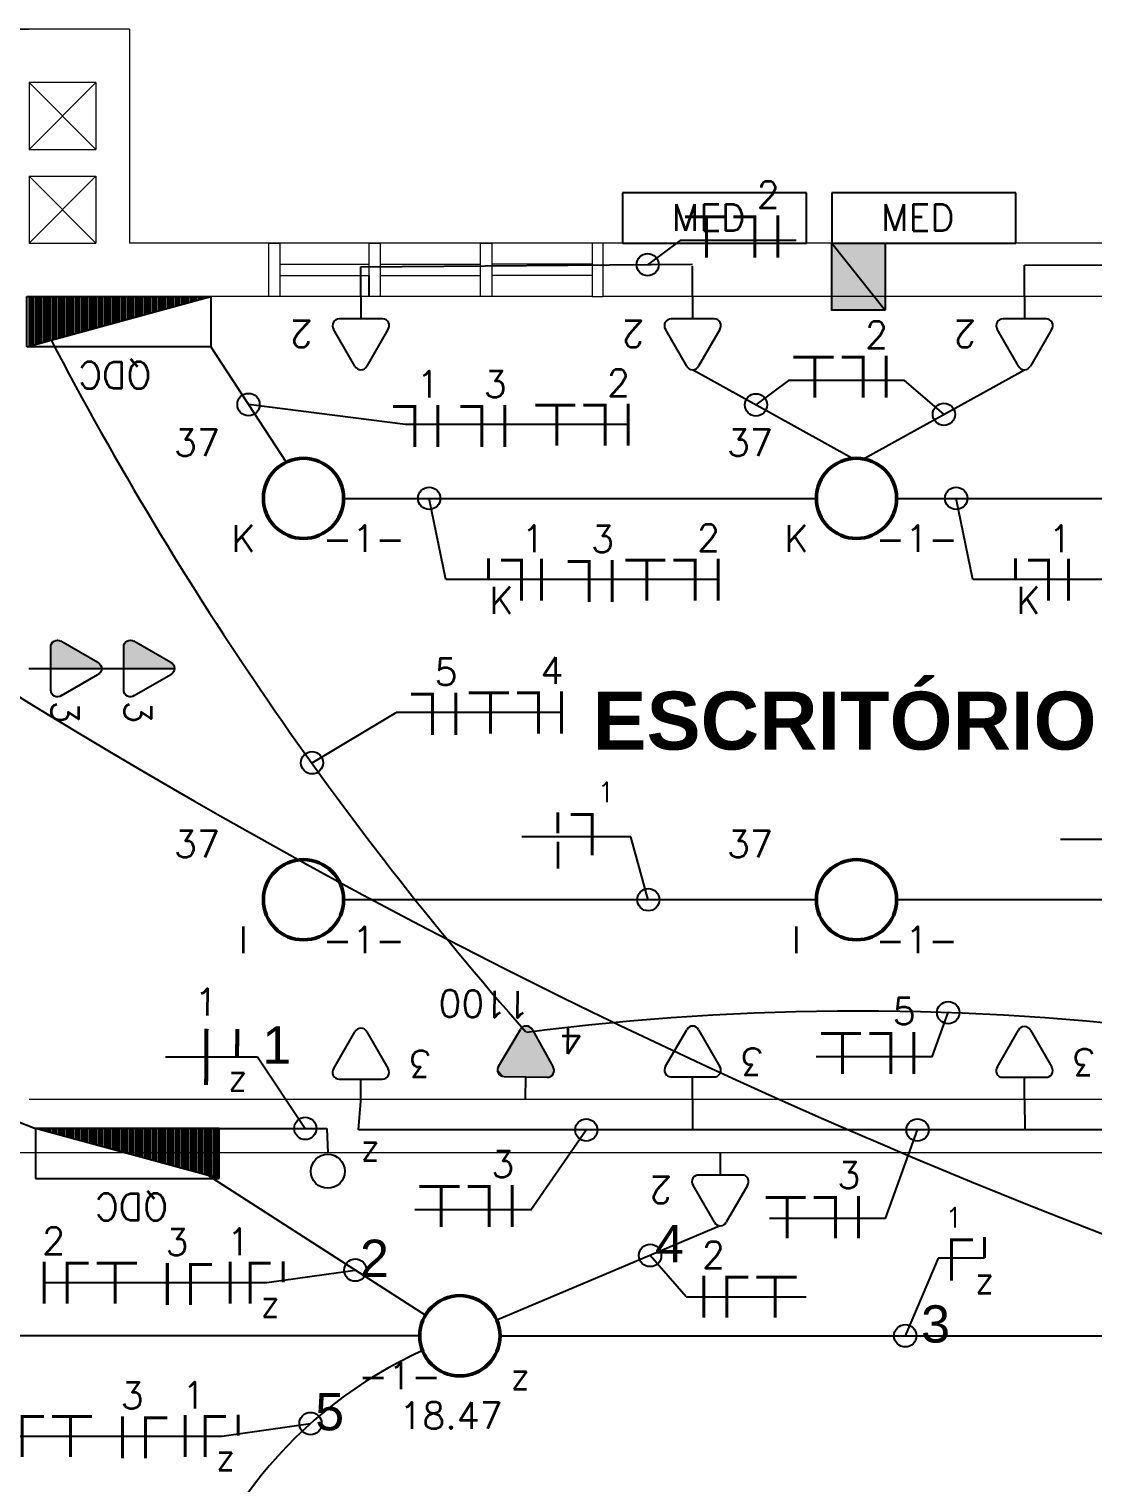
# Model space of a CAD drawing. Header units: millimetres. Extents: x 4360 to 8806, y 1896 to 3880.
# Drawn here: x 4420.06 to 4424.83, y 1944.07 to 1950.59 of the extents above; entities that cross this region are included whole.
import ezdxf
from ezdxf.enums import TextEntityAlignment as Align

# ---------------------------------------------------------------- set-up
doc = ezdxf.new("R2010")
doc.units = ezdxf.units.MM
doc.linetypes.add('Contínuo', pattern=[0])
for name, color, linetype, lineweight in [('C-Paredes-Acessorios', 20, 'Continuous', 5), ('C-Texto', 4, 'Continuous', 9), ('ILUMINAÇÃO', 1, 'Contínuo', 50), ('Quadros', 1, 'Continuous', 25), ('TOMADAS', 1, 'Continuous', 25)]:
    doc.layers.add(name, color=color, linetype=linetype, lineweight=lineweight)
doc.layers.add('C-Pilares', color=7, linetype='Continuous', plot=False)
for name, color, linetype in [('CIRCUITOS', 255, 'Continuous'), ('Eletrodutos', 4, 'Continuous'), ('INTERRUPTORES', 1, 'Continuous')]:
    doc.layers.add(name, color=color, linetype=linetype)
doc.styles.add('BOLD', font='arialbd.ttf')
doc.styles.add('RomanS', font='romans.shx')
doc.styles.get("Standard").update_dxf_attribs({"font": 'arial.ttf'})

# ---------------------------------------------------------------- blocks, each defined once
blk = doc.blocks.new('A$C2A3D30EB')
at = {"layer": 'C-Pilares'}
for color, points in [(6, [(0, 0), (24, 30), (0, 30)]), (6, [(24, 30), (0, 30), (0, 0)]), (135, [(24, 30), (0, 0), (24, 0)])]:
    blk.add_hatch(color=color, dxfattribs=at).paths.add_polyline_path(points)
blk.add_line((24, 30), (0, 0), dxfattribs=at)
at = {"layer": 'C-Pilares', "color": 7}
blk.add_lwpolyline([(0, 0), (24, 0), (24, 30), (0, 30)], close=True, dxfattribs=at)
blk = doc.blocks.new('A$C4C292237')
at = {"linetype": 'Continuous'}
for p, q in [((1.1, 0.5727), (0, 0.5727)), ((0, 0.5727), (0, 0.2727)), ((1.1, 0.2727), (1.1, 0.5727)), ((0, 0.2727), (1.1, 0.2727))]:
    blk.add_line(p, q, dxfattribs=at)
at = {"linetype": 'Continuous', "style": 'RomanS'}
blk.add_text('MED', height=0.16, dxfattribs=at).set_placement((0.294, 0.3454))
at = {"linetype": 'Continuous', "style": 'RomanS', "flags": 8}
blk.add_attdef('002', text='', height=0.16, dxfattribs=at).set_placement((0.5252, 0.7424), align=Align.MIDDLE_CENTER)
blk.add_attdef('020', text='', height=0.16, dxfattribs=at).set_placement((0.5393, 0.08), align=Align.MIDDLE_RIGHT)
blk = doc.blocks.new('*X51')
at = {"color": 0, "linetype": 'Continuous'}
for p, q in [((0.125, 0), (0.125, 2.966)), ((0.25, 0), (0.25, 2.932)), ((0.375, 0), (0.375, 2.898)), ((0.5, 0), (0.5, 2.864)), ((0.625, 0), (0.625, 2.83)), ((0.75, 0), (0.75, 2.795)), ((0.875, 0), (0.875, 2.761)), ((1, 0), (1, 2.727)), ((1.125, 0), (1.125, 2.693)), ((1.25, 0), (1.25, 2.659)), ((1.375, 0), (1.375, 2.625)), ((1.5, 0), (1.5, 2.591)), ((1.625, 0), (1.625, 2.557)), ((1.75, 0), (1.75, 2.523)), ((1.875, 0), (1.875, 2.489)), ((2, 0), (2, 2.455)), ((2.125, 0), (2.125, 2.42)), ((2.25, 0), (2.25, 2.386)), ((2.375, 0), (2.375, 2.352)), ((2.5, 0), (2.5, 2.318)), ((2.625, 0), (2.625, 2.284)), ((2.75, 0), (2.75, 2.25)), ((2.875, 0), (2.875, 2.216)), ((3, 0), (3, 2.182)), ((3.125, 0), (3.125, 2.148)), ((3.25, 0), (3.25, 2.114)), ((3.375, 0), (3.375, 2.08)), ((3.5, 0), (3.5, 2.045)), ((3.625, 0), (3.625, 2.011)), ((3.75, 0), (3.75, 1.977)), ((3.875, 0), (3.875, 1.943)), ((4, 0), (4, 1.909)), ((4.125, 0), (4.125, 1.875)), ((4.25, 0), (4.25, 1.841)), ((4.375, 0), (4.375, 1.807)), ((4.5, 0), (4.5, 1.773)), ((4.625, 0), (4.625, 1.739)), ((4.75, 0), (4.75, 1.705)), ((4.875, 0), (4.875, 1.67)), ((5, 0), (5, 1.636)), ((5.125, 0), (5.125, 1.602)), ((5.25, 0), (5.25, 1.568)), ((5.375, 0), (5.375, 1.534)), ((5.5, 0), (5.5, 1.5)), ((5.625, 0), (5.625, 1.466)), ((5.75, 0), (5.75, 1.432)), ((5.875, 0), (5.875, 1.398)), ((6, 0), (6, 1.364)), ((6.125, 0), (6.125, 1.33)), ((6.25, 0), (6.25, 1.295)), ((6.375, 0), (6.375, 1.261)), ((6.5, 0), (6.5, 1.227)), ((6.625, 0), (6.625, 1.193)), ((6.75, 0), (6.75, 1.159)), ((6.875, 0), (6.875, 1.125)), ((7, 0), (7, 1.091)), ((7.125, 0), (7.125, 1.057)), ((7.25, 0), (7.25, 1.023)), ((7.375, 0), (7.375, 0.989)), ((7.5, 0), (7.5, 0.955)), ((7.625, 0), (7.625, 0.92)), ((7.75, 0), (7.75, 0.886)), ((7.875, 0), (7.875, 0.852)), ((8, 0), (8, 0.818)), ((8.125, 0), (8.125, 0.784)), ((8.25, 0), (8.25, 0.75)), ((8.375, 0), (8.375, 0.716)), ((8.5, 0), (8.5, 0.682)), ((8.625, 0), (8.625, 0.648)), ((8.75, 0), (8.75, 0.614)), ((8.875, 0), (8.875, 0.58)), ((9, 0), (9, 0.545)), ((9.125, 0), (9.125, 0.511)), ((9.25, 0), (9.25, 0.477)), ((9.375, 0), (9.375, 0.443)), ((9.5, 0), (9.5, 0.409)), ((9.625, 0), (9.625, 0.375)), ((9.75, 0), (9.75, 0.341)), ((9.875, 0), (9.875, 0.307)), ((10, 0), (10, 0.273)), ((10.125, 0), (10.125, 0.239)), ((10.25, 0), (10.25, 0.205)), ((10.375, 0), (10.375, 0.17)), ((10.5, 0), (10.5, 0.136)), ((10.625, 0), (10.625, 0.102)), ((10.75, 0), (10.75, 0.068)), ((10.875, 0), (10.875, 0.034))]:
    blk.add_line(p, q, dxfattribs=at)
blk = doc.blocks.new('Qdc01')
at = {"linetype": 'Continuous'}
for p, q in [((5.474, 1.527), (-5.526, 1.527)), ((-5.526, 1.527), (-5.526, -1.473)), ((-5.526, 1.527), (5.474, -1.473)), ((5.474, -1.473), (5.474, 1.527)), ((-5.526, -1.473), (5.474, -1.473))]:
    blk.add_line(p, q, dxfattribs=at)
blk.add_blockref('*X51', (-5.526, -1.473), dxfattribs=at)
at = {"linetype": 'Continuous', "style": 'RomanS', "flags": 8}
blk.add_attdef('002', text='', height=1.6, dxfattribs=at).set_placement((-0.275, 3.225), align=Align.MIDDLE_CENTER)
blk.add_attdef('020', text='', height=1.6, dxfattribs=at).set_placement((-0.027, -2.903), align=Align.MIDDLE_RIGHT)
blk = doc.blocks.new('TEBAI01')
for p, q in [((-1.617, 1.949), (-0.353, 4.139)), ((0.353, 4.139), (1.631, 1.925)), ((-1.297, 1.32), (1.28, 1.32)), ((0, 0), (0, 1.32))]:
    blk.add_line(p, q)
for centre, start, end in [((0, 3.967), 26.04787, 153.95213), ((-1.302, 1.713), 143.13324, 270.77697), ((1.3, 1.713), 267.18113, 32.56886)]:
    blk.add_arc(centre, 0.393, start, end)
at = {"style": 'RomanS', "flags": 8}
for tag, p in [('020', (-5.031, 2.198)), ('001', (3.561, 2.226))]:
    blk.add_attdef(tag, text='', height=1.6, dxfattribs=at).set_placement(p, align=Align.MIDDLE_CENTER)
blk = doc.blocks.new('TEALT03')
for p, q in [((-1.617, 1.949), (-0.353, 4.139)), ((0.353, 4.139), (1.631, 1.925)), ((-1.297, 1.32), (1.28, 1.32)), ((0, 0), (0, 1.32))]:
    blk.add_line(p, q)
for centre, start, end in [((0, 3.967), 26.04787, 153.95213), ((-1.302, 1.713), 143.13324, 270.77697), ((1.3, 1.713), 267.18113, 32.56886)]:
    blk.add_arc(centre, 0.393, start, end)
at = {"linetype": 'Continuous'}
for points in [[(-0.208, 4.3), (1.693, 1.721), (0, 4.36)], [(0, 4.36), (1.631, 1.925), (0.208, 4.3)], [(1.631, 1.925), (0, 4.36), (1.693, 1.721)], [(-1.617, 1.949), (1.487, 1.367), (-0.353, 4.139)], [(-0.353, 4.139), (1.64, 1.516), (-0.208, 4.3)], [(1.64, 1.516), (-0.353, 4.139), (1.487, 1.367)], [(1.693, 1.721), (-0.208, 4.3), (1.64, 1.516)], [(0.353, 4.139), (0.208, 4.3), (1.631, 1.925)], [(-1.694, 1.75), (1.28, 1.32), (-1.617, 1.949)], [(1.28, 1.32), (-1.694, 1.75), (-1.307, 1.32)], [(-1.655, 1.54), (-1.307, 1.32), (-1.694, 1.75)], [(1.487, 1.367), (-1.617, 1.949), (1.28, 1.32)], [(-1.307, 1.32), (-1.655, 1.54), (-1.512, 1.381)]]:
    blk.add_solid(points, dxfattribs=at)
at = {"style": 'RomanS', "flags": 8}
for tag, p in [('020', (-4.819, 2.032)), ('001', (3.506, 2.072))]:
    blk.add_attdef(tag, text='', height=1.6, dxfattribs=at).set_placement(p, align=Align.MIDDLE_CENTER)
blk = doc.blocks.new('A$C0BD3781F')
blk.add_circle((0.36, 0.36), 0.36)
at = {"style": 'RomanS', "flags": 8}
for tag, p in [('001', (0.188, 0.472)), ('009', (0.502, 0.474)), ('020', (0.356, 0.232))]:
    blk.add_attdef(tag, text='', height=0.16, dxfattribs=at).set_placement(p, align=Align.MIDDLE_CENTER)
blk = doc.blocks.new('FNT')
at = {"const_width": 0.24}
for points in [[(0.12, 1.68), (0.12, -1.68)], [(1.84, 1.56), (3.68, 1.56)], [(1.96, 1.44), (1.96, -1.68)], [(4.32, 1.56), (7.52, 1.56)], [(5.8, 1.44), (5.8, -1.68)]]:
    blk.add_lwpolyline(points, dxfattribs=at)
at = {"style": 'RomanS', "flags": 8}
blk.add_attdef('001', text='', height=1.6, dxfattribs=at).set_placement((0.89, 3.34), align=Align.MIDDLE_CENTER)
blk = doc.blocks.new('A$C27EA2FDF')
at = {"const_width": 0.009}
for points in [[(0.0398, 0.126), (0.0398, 0)], [(0.1043, 0.1215), (0.1733, 0.1215)], [(0.1088, 0.117), (0.1088, 0)]]:
    blk.add_lwpolyline(points, dxfattribs=at)
at = {"style": 'RomanS', "flags": 8}
blk.add_attdef('001', text='', height=0.06, dxfattribs=at).set_placement((0.0686, 0.1884), align=Align.MIDDLE_CENTER)
blk = doc.blocks.new('FNR')
at = {"const_width": 0.24}
for points in [[(0.12, 1.68), (0.12, -1.68)], [(1.72, 1.68), (1.72, -1.68)], [(1.76, 1.56), (3.36, 1.56)], [(4.35, 1.7), (4.35, 0.02)]]:
    blk.add_lwpolyline(points, dxfattribs=at)
at = {"style": 'RomanS', "flags": 8}
for tag, p in [('001', (0.79, 3.27)), ('009', (4.35, -1.65))]:
    blk.add_attdef(tag, text='', height=1.6, dxfattribs=at).set_placement(p, align=Align.MIDDLE_CENTER)
blk = doc.blocks.new('FRRR')
at = {"const_width": 0.24}
blk.add_lwpolyline([(1.72, 1.68), (1.72, 0)], dxfattribs=at)
at = {"style": 'RomanS', "flags": 8}
blk.add_attdef('009', text='', height=1.6, dxfattribs=at).set_placement((1.72, -1.67), align=Align.MIDDLE_CENTER)
blk = doc.blocks.new('Ir1s01')
blk.add_circle((0, 1.017), 1.017)
at = {"style": 'RomanS', "flags": 8}
blk.add_attdef('009', text='', height=1.6, dxfattribs=at).set_placement((1.811, 2.295), align=Align.MIDDLE_CENTER)
blk = doc.blocks.new('A$C3508442B')
at = {"const_width": 0.024}
for points in [[(0.2619, 0.2242), (0.5919, 0.1608)], [(0.2272, 0.0435), (0.3922, 0.0118)]]:
    blk.add_lwpolyline(points, dxfattribs=at)
at = {"style": 'RomanS', "flags": 8}
for tag, p in [('009', (0.6337, 0.3286)), ('001', (0.1047, 0.2577))]:
    blk.add_attdef(tag, text='', height=0.16, rotation=79, dxfattribs=at).set_placement(p, align=Align.MIDDLE_CENTER)
blk = doc.blocks.new('TEMED02')
for p, q in [((0, 1.32), (0, 4.36)), ((-1.617, 1.949), (-0.353, 4.139)), ((0.353, 4.139), (1.631, 1.925)), ((-1.297, 1.32), (1.28, 1.32)), ((0, 0), (0, 1.32))]:
    blk.add_line(p, q)
for centre, start, end in [((0, 3.967), 26.04787, 153.95213), ((-1.302, 1.713), 143.13324, 270.77697), ((1.3, 1.713), 267.18113, 32.56886)]:
    blk.add_arc(centre, 0.393, start, end)
at = {"linetype": 'Continuous'}
for points in [[(0, 4.36), (1.631, 1.925), (0.208, 4.3)], [(1.631, 1.925), (0, 4.36), (1.693, 1.721)], [(0, 1.32), (1.693, 1.721), (0, 4.36)], [(0.353, 4.139), (0.208, 4.3), (1.631, 1.925)], [(1.693, 1.721), (0, 1.32), (1.64, 1.516)], [(1.28, 1.32), (1.64, 1.516), (0, 1.32)], [(1.64, 1.516), (1.28, 1.32), (1.487, 1.367)]]:
    blk.add_solid(points, dxfattribs=at)
at = {"style": 'RomanS', "flags": 8}
for tag, p in [('020', (-4.961, 2.195)), ('001', (3.391, 2.166))]:
    blk.add_attdef(tag, text='', height=1.6, dxfattribs=at).set_placement(p, align=Align.MIDDLE_CENTER)

msp = doc.modelspace()

# ---------------------------------------------------------------- linework, layer by layer
at = {"const_width": 0.0135}
for points in [[(4422.59038, 1947.06913), (4422.48688, 1947.069)], [(4422.58363, 1947.06237), (4422.58385, 1946.88687)]]:
    msp.add_lwpolyline(points, dxfattribs=at)
at = {"layer": 'C-Paredes-Acessorios'}
for p, q in [((4419.54851, 1950.59158), (4420.05851, 1950.59158)), ((4420.50851, 1950.59158), (4419.54851, 1950.59158)), ((4420.50851, 1950.59158), (4420.50851, 1949.63158)), ((4420.35851, 1950.35158), (4420.05851, 1950.35158)), ((4420.05851, 1950.35158), (4420.05851, 1950.05158)), ((4420.35851, 1950.35158), (4420.05851, 1950.05158)), ((4420.05851, 1950.35158), (4420.35851, 1950.05158)), ((4420.35851, 1950.35158), (4420.35851, 1950.05158)), ((4420.05851, 1950.05158), (4420.35851, 1950.05158)), ((4420.05851, 1949.93158), (4420.05851, 1949.63158)), ((4420.05851, 1949.93158), (4420.35851, 1949.93158)), ((4420.35851, 1949.93158), (4420.05851, 1949.63158)), ((4420.05851, 1949.93158), (4420.35851, 1949.63158)), ((4420.35851, 1949.93158), (4420.35851, 1949.63158)), ((4420.05851, 1949.63158), (4420.35851, 1949.63158)), ((4421.13351, 1949.63158), (4420.50851, 1949.63158)), ((4422.58351, 1949.63158), (4421.13351, 1949.63158)), ((4421.13351, 1949.39158), (4421.13351, 1949.63158)), ((4422.58351, 1949.63158), (4421.13351, 1949.63158)), ((4421.13351, 1949.39158), (4421.13351, 1949.63158)), ((4425.91879, 1949.63158), (4422.63351, 1949.63158)), ((4422.63351, 1949.39158), (4422.63351, 1949.63158)), ((4425.91879, 1949.63158), (4422.63351, 1949.63158)), ((4422.63351, 1949.39158), (4422.63351, 1949.63158)), ((4421.18351, 1949.53658), (4421.58351, 1949.53658)), ((4421.18351, 1949.53658), (4421.58351, 1949.53658)), ((4421.18351, 1949.48658), (4421.58351, 1949.48658)), ((4421.18351, 1949.48658), (4421.58351, 1949.48658)), ((4421.63351, 1949.53658), (4422.08351, 1949.53658)), ((4421.63351, 1949.53658), (4422.08351, 1949.53658)), ((4421.63351, 1949.48658), (4422.08351, 1949.48658)), ((4421.63351, 1949.48658), (4422.08351, 1949.48658)), ((4422.58351, 1949.53658), (4422.13351, 1949.53658)), ((4422.58351, 1949.53658), (4422.13351, 1949.53658)), ((4422.58351, 1949.48658), (4422.13351, 1949.48658)), ((4422.58351, 1949.48658), (4422.13351, 1949.48658)), ((4421.13351, 1949.39158), (4420.05851, 1949.39158)), ((4421.13351, 1949.39158), (4420.05851, 1949.39158)), ((4422.58351, 1949.39158), (4421.13351, 1949.39158)), ((4422.58351, 1949.39158), (4421.13351, 1949.39158)), ((4422.58351, 1949.39158), (4421.13351, 1949.39158)), ((4423.65851, 1949.39158), (4422.63351, 1949.39158)), ((4425.91879, 1949.39158), (4422.63351, 1949.39158)), ((4426.49851, 1945.79158), (4420.05851, 1945.79158)), ((4426.49851, 1945.79158), (4420.05851, 1945.79158)), ((4426.49851, 1945.55158), (4419.81851, 1945.55158)), ((4426.49851, 1945.55158), (4420.05851, 1945.55158))]:
    msp.add_line(p, q, dxfattribs=at)
at = {"layer": 'C-Paredes-Acessorios', "color": 3}
for points in [[(4421.13351, 1949.63158), (4421.18351, 1949.63158), (4421.18351, 1949.39158), (4421.13351, 1949.39158)], [(4421.13351, 1949.63158), (4421.18351, 1949.63158), (4421.18351, 1949.39158), (4421.13351, 1949.39158)], [(4422.63351, 1949.63158), (4422.58351, 1949.63158), (4422.58351, 1949.39158), (4422.63351, 1949.39158)], [(4422.63351, 1949.63158), (4422.63351, 1949.63158), (4422.58351, 1949.63158), (4422.58351, 1949.39158), (4422.63351, 1949.39158)], [(4422.63351, 1949.63158), (4422.58351, 1949.63158), (4422.58351, 1949.39158), (4422.63351, 1949.39158)], [(4422.63351, 1949.63158), (4422.63351, 1949.63158), (4422.58351, 1949.63158), (4422.58351, 1949.39158), (4422.63351, 1949.39158)]]:
    msp.add_lwpolyline(points, dxfattribs=at)
for points in [[(4421.58351, 1949.39158), (4421.58351, 1949.63158), (4421.63351, 1949.63158), (4421.63351, 1949.39158)], [(4421.58351, 1949.39158), (4421.58351, 1949.63158), (4421.63351, 1949.63158), (4421.63351, 1949.39158)], [(4422.08351, 1949.39158), (4422.08351, 1949.63158), (4422.13351, 1949.63158), (4422.13351, 1949.39158)], [(4422.08351, 1949.39158), (4422.08351, 1949.63158), (4422.13351, 1949.63158), (4422.13351, 1949.39158)]]:
    msp.add_lwpolyline(points, close=True, dxfattribs=at)
at = {"layer": 'CIRCUITOS'}
for p, q in [((4422.979, 1949.64407), (4422.83249, 1949.53501)), ((4423.49941, 1949.64407), (4422.979, 1949.64407)), ((4423.46489, 1949.01546), (4423.31838, 1948.9064)), ((4423.9853, 1949.01546), (4423.46489, 1949.01546)), ((4424.16135, 1948.86403), (4423.9853, 1949.01546)), ((4421.74639, 1948.81773), (4421.04258, 1948.9079)), ((4422.74508, 1948.81773), (4421.74639, 1948.81773)), ((4421.92725, 1948.12274), (4421.85265, 1948.48715)), ((4424.29095, 1948.12274), (4424.21635, 1948.48715)), ((4423.14865, 1948.12274), (4421.92725, 1948.12274)), ((4425.39702, 1948.12274), (4424.29095, 1948.12274)), ((4421.32747, 1947.30136), (4421.70508, 1947.52684)), ((4422.44678, 1947.52684), (4421.70508, 1947.52684)), ((4422.75759, 1946.9693), (4422.26894, 1946.9693)), ((4422.83549, 1946.68715), (4422.75759, 1946.9693)), ((4425.22204, 1946.95667), (4424.68382, 1946.95667)), ((4424.10918, 1945.98197), (4424.18072, 1946.18077)), ((4420.67054, 1945.98218), (4421.08325, 1945.98218)), ((4421.08325, 1945.98218), (4421.29713, 1945.66153)), ((4424.10918, 1945.98197), (4423.58877, 1945.98197)), ((4422.30847, 1945.29589), (4422.55735, 1945.65457)), ((4423.89991, 1945.25697), (4424.04299, 1945.65457)), ((4422.30847, 1945.29589), (4421.78806, 1945.29589)), ((4423.89991, 1945.25697), (4423.3795, 1945.25697)), ((4423.00518, 1944.90706), (4422.84386, 1945.09178)), ((4424.13481, 1945.07977), (4423.98791, 1944.73158)), ((4424.34329, 1945.07977), (4424.13481, 1945.07977)), ((4421.12431, 1944.97006), (4421.52161, 1945.02602)), ((4420.12562, 1944.97006), (4421.12431, 1944.97006)), ((4423.00518, 1944.90706), (4423.5442, 1944.90706)), ((4420.92336, 1944.28199), (4421.32066, 1944.33795)), ((4419.92467, 1944.28199), (4420.92336, 1944.28199))]:
    msp.add_line(p, q, dxfattribs=at)
at = {"layer": 'CIRCUITOS', "const_width": 0.0135}
for points in [[(4424.18827, 1945.16142), (4424.29177, 1945.16142)], [(4424.19502, 1945.15467), (4424.19502, 1944.97917)]]:
    msp.add_lwpolyline(points, dxfattribs=at)
at = {"layer": 'CIRCUITOS'}
for centre in [(4422.83249, 1949.53501), (4421.04258, 1948.9079), (4423.31838, 1948.9064), (4424.16135, 1948.86403), (4421.85265, 1948.48715), (4424.21635, 1948.48715), (4421.32747, 1947.30136), (4422.83549, 1946.68715), (4424.18072, 1946.18077), (4421.29713, 1945.66153), (4422.55735, 1945.65457), (4424.04299, 1945.65457), (4422.84386, 1945.09178), (4421.52161, 1945.02602), (4423.98791, 1944.73158), (4421.32066, 1944.33795)]:
    msp.add_circle(centre, 0.05, dxfattribs=at)
at = {"layer": 'Eletrodutos'}
for p, q in [((4421.54651, 1949.52496), (4423.03451, 1949.53658)), ((4421.54651, 1949.39057), (4421.54651, 1949.52496)), ((4421.58351, 1949.39158), (4421.58351, 1949.48658)), ((4423.03451, 1949.39057), (4423.03451, 1949.52884)), ((4424.52251, 1949.53271), (4426.01051, 1949.53658)), ((4424.52251, 1949.39057), (4424.52251, 1949.53271)), ((4420.87413, 1949.16658), (4421.21102, 1948.64922)), ((4423.752, 1948.66631), (4423.03451, 1949.06357)), ((4423.80019, 1948.66449), (4424.52251, 1949.06357)), ((4421.46935, 1948.48715), (4423.58935, 1948.48715)), ((4423.94935, 1948.48715), (4426.06935, 1948.48715)), ((4423.58935, 1946.68715), (4421.46935, 1946.68715)), ((4426.06935, 1946.68715), (4423.94935, 1946.68715)), ((4421.53585, 1945.65457), (4421.54651, 1945.7839)), ((4422.28451, 1945.79387), (4422.28451, 1945.79387)), ((4423.03451, 1945.79387), (4423.03433, 1945.65457)), ((4424.52251, 1945.79188), (4424.52373, 1945.65457)), ((4420.90232, 1945.66153), (4421.39434, 1945.66153)), ((4421.39434, 1945.66153), (4421.39821, 1945.55158)), ((4426.2232, 1945.65457), (4421.53585, 1945.65457)), ((4420.86482, 1945.44931), (4421.83577, 1944.82354)), ((4423.15851, 1945.22459), (4422.15634, 1944.80158)), ((4421.81051, 1944.73158), (4418.49851, 1944.73158)), ((4422.17051, 1944.73158), (4425.48251, 1944.73158))]:
    msp.add_line(p, q, dxfattribs=at)
for centre, radius, start, end in [((4422.15368, 1951.07085), 5.79078, 188.633416, 249.087421), ((4435.4423, 1972.609), 29.38736, 229.683752, 265.688374), ((4434.08595, 1956.47478), 15.71568, 207.578881, 221.336645), ((4423.77685, 1934.67153), 11.51633, 82.576179, 97.423821), ((4422.63307, 1942.87136), 1.96807, 114.298139, 168.04013)]:
    msp.add_arc(centre, radius, start, end, dxfattribs=at)

# ---------------------------------------------------------------- block references
at = {"layer": 'C-Paredes-Acessorios', "xscale": -0.01, "yscale": 0.01, "zscale": 0.01}
msp.add_blockref('A$C2A3D30EB', (4423.89851, 1949.33158), dxfattribs=at)
msp.add_blockref('A$C2A3D30EB', (4423.89851, 1949.33158), dxfattribs=at)
at = {"layer": 'CIRCUITOS', "lineweight": 30}
ref = msp.add_blockref('FNT', (4423.42339, 1949.66159), dxfattribs=dict(at, xscale=-0.05624999999918144, yscale=0.05624999999918144, zscale=0.05624999999918144))
ref.add_attrib('001', '2', dxfattribs={"layer": '0', "height": 0.12, "style": 'RomanS', "flags": 8}).set_placement((4423.37346, 1949.84962), align=Align.MIDDLE_CENTER)
ref = msp.add_blockref('FNT', (4423.90928, 1949.03298), dxfattribs=dict(at, xscale=-0.05624999999918144, yscale=0.05624999999918144, zscale=0.05624999999918144))
ref.add_attrib('001', '2', dxfattribs={"layer": '0', "height": 0.12, "style": 'RomanS', "flags": 8}).set_placement((4423.85935, 1949.22101), align=Align.MIDDLE_CENTER)
at = {"layer": 'CIRCUITOS'}
ref = msp.add_blockref('A$C27EA2FDF', (4421.95121, 1948.71713), dxfattribs=dict(at, xscale=-1.5, yscale=1.5, zscale=1.5))
ref.add_attrib('001', '1', dxfattribs={"layer": '0', "height": 0.12, "style": 'RomanS', "flags": 8}).set_placement((4421.84835, 1948.99966), align=Align.MIDDLE_CENTER)
ref = msp.add_blockref('A$C27EA2FDF', (4422.25183, 1948.71713), dxfattribs=dict(at, xscale=-1.5, yscale=1.5, zscale=1.5))
ref.add_attrib('001', '3', dxfattribs={"layer": '0', "height": 0.12, "style": 'RomanS', "flags": 8}).set_placement((4422.14897, 1948.99966), align=Align.MIDDLE_CENTER)
at = {"layer": 'CIRCUITOS', "lineweight": 30}
ref = msp.add_blockref('FNT', (4422.75183, 1948.81773), dxfattribs=dict(at, xscale=-0.05624999999918144, yscale=0.05624999999918144, zscale=0.05624999999918144))
ref.add_attrib('001', '2', dxfattribs={"layer": '0', "height": 0.12, "style": 'RomanS', "flags": 8}).set_placement((4422.7019, 1949.00576), align=Align.MIDDLE_CENTER)
ref = msp.add_blockref('FNT', (4423.1554, 1948.12274), dxfattribs=dict(at, xscale=-0.05624999999918144, yscale=0.05624999999918144, zscale=0.05624999999918144))
ref.add_attrib('001', '2', dxfattribs={"layer": '0', "height": 0.12, "style": 'RomanS', "flags": 8}).set_placement((4423.10547, 1948.31078), align=Align.MIDDLE_CENTER)
at = {"layer": 'CIRCUITOS'}
ref = msp.add_blockref('FNR', (4422.36328, 1948.12274), dxfattribs=dict(at, xscale=-0.05624999999999998, yscale=0.05624999999999998, zscale=0.05624999999999998))
ref.add_attrib('001', '1', dxfattribs={"layer": '0', "height": 0.12, "style": 'RomanS'}).set_placement((4422.319, 1948.30651), align=Align.MIDDLE_CENTER)
ref.add_attrib('009', 'K', dxfattribs={"layer": '0', "height": 0.12, "style": 'RomanS'}).set_placement((4422.17648, 1948.0297), align=Align.MIDDLE_CENTER)
ref = msp.add_blockref('A$C27EA2FDF', (4422.73333, 1948.02214), dxfattribs=dict(at, xscale=-1.5, yscale=1.5, zscale=1.5))
ref.add_attrib('001', '3', dxfattribs={"layer": '0', "height": 0.12, "style": 'RomanS', "flags": 8}).set_placement((4422.63047, 1948.30467), align=Align.MIDDLE_CENTER)
ref = msp.add_blockref('FNR', (4424.72697, 1948.12274), dxfattribs=dict(at, xscale=-0.05624999999999998, yscale=0.05624999999999998, zscale=0.05624999999999998))
ref.add_attrib('001', '1', dxfattribs={"layer": '0', "height": 0.12, "style": 'RomanS'}).set_placement((4424.6827, 1948.30651), align=Align.MIDDLE_CENTER)
ref.add_attrib('009', 'K', dxfattribs={"layer": '0', "height": 0.12, "style": 'RomanS'}).set_placement((4424.54017, 1948.0297), align=Align.MIDDLE_CENTER)
ref = msp.add_blockref('A$C27EA2FDF', (4422.03145, 1947.42623), dxfattribs=dict(at, xscale=-1.5, yscale=1.5, zscale=1.5))
ref.add_attrib('001', '5', dxfattribs={"layer": '0', "height": 0.12, "style": 'RomanS', "flags": 8}).set_placement((4421.9286, 1947.70876), align=Align.MIDDLE_CENTER)
at = {"layer": 'CIRCUITOS', "lineweight": 30}
ref = msp.add_blockref('FNT', (4422.45353, 1947.52684), dxfattribs=dict(at, xscale=-0.05624999999918144, yscale=0.05624999999918144, zscale=0.05624999999918144))
ref.add_attrib('001', '4', dxfattribs={"layer": '0', "height": 0.12, "style": 'RomanS', "flags": 8}).set_placement((4422.4036, 1947.71487), align=Align.MIDDLE_CENTER)
at = {"layer": 'CIRCUITOS'}
ref = msp.add_blockref('FRRR', (4422.52709, 1946.98458), dxfattribs=dict(at, xscale=-0.05625000000000001, yscale=0.05624999999999999, zscale=0.05624999999999999, rotation=0.07147952307355432))
ref.add_attrib('009', 'l', dxfattribs={"layer": '0', "height": 0.12, "rotation": 0.07148, "style": 'RomanS'}).set_placement((4422.4305, 1946.88673), align=Align.MIDDLE_CENTER)
at = {"layer": 'CIRCUITOS', "lineweight": 30}
ref = msp.add_blockref('A$C3508442B', (4421.05746, 1946.26806), dxfattribs=dict(at, xscale=-0.7499999999999991, yscale=0.7499999999999996, zscale=0.7499999999999996, rotation=78.7512890459185))
ref.add_attrib('009', 'z', dxfattribs={"layer": '0', "height": 0.12, "rotation": 359.751289, "style": 'RomanS', "flags": 8}).set_placement((4420.99403, 1945.89081), align=Align.MIDDLE_CENTER)
ref.add_attrib('001', '1', dxfattribs={"layer": '0', "height": 0.12, "rotation": 359.751289, "style": 'RomanS', "flags": 8}).set_placement((4420.85257, 1946.22874), align=Align.MIDDLE_CENTER)
ref = msp.add_blockref('FNT', (4424.03316, 1945.99949), dxfattribs=dict(at, xscale=-0.05624999999918144, yscale=0.05624999999918144, zscale=0.05624999999918144))
ref.add_attrib('001', '5', dxfattribs={"layer": '0', "height": 0.12, "style": 'RomanS', "flags": 8}).set_placement((4423.98323, 1946.18752), align=Align.MIDDLE_CENTER)
ref = msp.add_blockref('FNT', (4422.23245, 1945.31341), dxfattribs=dict(at, xscale=-0.05624999999918144, yscale=0.05624999999918144, zscale=0.05624999999918144))
ref.add_attrib('001', '3', dxfattribs={"layer": '0', "height": 0.12, "style": 'RomanS', "flags": 8}).set_placement((4422.18252, 1945.50144), align=Align.MIDDLE_CENTER)
ref = msp.add_blockref('FNT', (4423.78491, 1945.26372), dxfattribs=dict(at, xscale=-0.05624999999918144, yscale=0.05624999999918144, zscale=0.05624999999918144))
ref.add_attrib('001', '3', dxfattribs={"layer": '0', "height": 0.12, "style": 'RomanS', "flags": 8}).set_placement((4423.73498, 1945.45175), align=Align.MIDDLE_CENTER)
ref = msp.add_blockref('FNT', (4420.11887, 1944.97006), dxfattribs=dict(at, xscale=0.05624999999918144, yscale=0.05624999999918144, zscale=0.05624999999918144))
ref.add_attrib('001', '2', dxfattribs={"layer": '0', "height": 0.12, "style": 'RomanS', "flags": 8}).set_placement((4420.1688, 1945.15809), align=Align.MIDDLE_CENTER)
at = {"layer": 'CIRCUITOS'}
ref = msp.add_blockref('A$C27EA2FDF', (4420.61886, 1944.86945), dxfattribs=dict(at, xscale=1.5, yscale=1.5, zscale=1.5))
ref.add_attrib('001', '3', dxfattribs={"layer": '0', "height": 0.12, "style": 'RomanS', "flags": 8}).set_placement((4420.72172, 1945.15198), align=Align.MIDDLE_CENTER)
ref = msp.add_blockref('FNR', (4420.95309, 1944.97006), dxfattribs=dict(at, xscale=0.05624999999999998, yscale=0.05624999999999998, zscale=0.05624999999999998))
ref.add_attrib('001', '1', dxfattribs={"layer": '0', "height": 0.12, "style": 'RomanS'}).set_placement((4420.99737, 1945.15382), align=Align.MIDDLE_CENTER)
ref.add_attrib('009', 'z', dxfattribs={"layer": '0', "height": 0.12, "style": 'RomanS'}).set_placement((4421.13989, 1944.87701), align=Align.MIDDLE_CENTER)
ref = msp.add_blockref('FRRR', (4424.24654, 1945.07977), dxfattribs=dict(at, xscale=0.05624999999999999, yscale=0.05624999999999999, zscale=0.05624999999999999))
ref.add_attrib('009', 'z', dxfattribs={"layer": '0', "height": 0.12, "style": 'RomanS'}).set_placement((4424.34325, 1944.98205), align=Align.MIDDLE_CENTER)
at = {"layer": 'CIRCUITOS', "lineweight": 30}
ref = msp.add_blockref('FNT', (4423.07778, 1944.90706), dxfattribs=dict(at, xscale=0.05624999999918144, yscale=0.05624999999918144, zscale=0.05624999999918144))
ref.add_attrib('001', '2', dxfattribs={"layer": '0', "height": 0.12, "style": 'RomanS', "flags": 8}).set_placement((4423.12771, 1945.09509), align=Align.MIDDLE_CENTER)
ref = msp.add_blockref('FNT', (4419.91792, 1944.28199), dxfattribs=dict(at, xscale=0.05624999999918144, yscale=0.05624999999918144, zscale=0.05624999999918144))
ref.add_attrib('001', '2', dxfattribs={"layer": '0', "height": 0.12, "style": 'RomanS', "flags": 8}).set_placement((4419.96785, 1944.47002), align=Align.MIDDLE_CENTER)
at = {"layer": 'CIRCUITOS'}
ref = msp.add_blockref('A$C27EA2FDF', (4420.41791, 1944.18139), dxfattribs=dict(at, xscale=1.5, yscale=1.5, zscale=1.5))
ref.add_attrib('001', '3', dxfattribs={"layer": '0', "height": 0.12, "style": 'RomanS', "flags": 8}).set_placement((4420.52077, 1944.46392), align=Align.MIDDLE_CENTER)
ref = msp.add_blockref('FNR', (4420.75214, 1944.28199), dxfattribs=dict(at, xscale=0.05624999999999998, yscale=0.05624999999999998, zscale=0.05624999999999998))
ref.add_attrib('001', '1', dxfattribs={"layer": '0', "height": 0.12, "style": 'RomanS'}).set_placement((4420.79642, 1944.46576), align=Align.MIDDLE_CENTER)
ref.add_attrib('009', 'z', dxfattribs={"layer": '0', "height": 0.12, "style": 'RomanS'}).set_placement((4420.93894, 1944.18895), align=Align.MIDDLE_CENTER)
at = {"layer": 'ILUMINAÇÃO'}
ref = msp.add_blockref('A$C0BD3781F', (4421.46932, 1948.66715), dxfattribs=dict(at, xscale=0.5, yscale=0.5, zscale=0.5, rotation=180))
ref.add_attrib('020', '37', dxfattribs={"layer": '0', "height": 0.12, "style": 'RomanS', "flags": 8}).set_placement((4420.81114, 1948.73689), align=Align.MIDDLE_CENTER)
ref.add_attrib('009', 'K', dxfattribs={"layer": '0', "height": 0.12, "style": 'RomanS', "flags": 8}).set_placement((4421.01935, 1948.30715), align=Align.MIDDLE_CENTER)
ref.add_attrib('001', '-1-', dxfattribs={"layer": '0', "height": 0.12, "style": 'RomanS', "flags": 8}).set_placement((4421.55935, 1948.30715), align=Align.MIDDLE_CENTER)
ref = msp.add_blockref('A$C0BD3781F', (4423.94932, 1948.66715), dxfattribs=dict(at, xscale=0.5, yscale=0.5, zscale=0.5, rotation=180))
ref.add_attrib('020', '37', dxfattribs={"layer": '0', "height": 0.12, "style": 'RomanS', "flags": 8}).set_placement((4423.29114, 1948.73689), align=Align.MIDDLE_CENTER)
ref.add_attrib('009', 'K', dxfattribs={"layer": '0', "height": 0.12, "style": 'RomanS', "flags": 8}).set_placement((4423.49935, 1948.30715), align=Align.MIDDLE_CENTER)
ref.add_attrib('001', '-1-', dxfattribs={"layer": '0', "height": 0.12, "style": 'RomanS', "flags": 8}).set_placement((4424.03935, 1948.30715), align=Align.MIDDLE_CENTER)
ref = msp.add_blockref('A$C0BD3781F', (4421.46932, 1946.86715), dxfattribs=dict(at, xscale=0.5, yscale=0.5, zscale=0.5, rotation=180))
ref.add_attrib('020', '37', dxfattribs={"layer": '0', "height": 0.12, "style": 'RomanS', "flags": 8}).set_placement((4420.81114, 1946.93689), align=Align.MIDDLE_CENTER)
ref.add_attrib('009', 'l', dxfattribs={"layer": '0', "height": 0.12, "style": 'RomanS', "flags": 8}).set_placement((4421.01935, 1946.50715), align=Align.MIDDLE_CENTER)
ref.add_attrib('001', '-1-', dxfattribs={"layer": '0', "height": 0.12, "style": 'RomanS', "flags": 8}).set_placement((4421.55935, 1946.50715), align=Align.MIDDLE_CENTER)
ref = msp.add_blockref('A$C0BD3781F', (4423.94932, 1946.86715), dxfattribs=dict(at, xscale=0.5, yscale=0.5, zscale=0.5, rotation=180))
ref.add_attrib('020', '37', dxfattribs={"layer": '0', "height": 0.12, "style": 'RomanS', "flags": 8}).set_placement((4423.29114, 1946.93689), align=Align.MIDDLE_CENTER)
ref.add_attrib('009', 'l', dxfattribs={"layer": '0', "height": 0.12, "style": 'RomanS', "flags": 8}).set_placement((4423.49935, 1946.50715), align=Align.MIDDLE_CENTER)
ref.add_attrib('001', '-1-', dxfattribs={"layer": '0', "height": 0.12, "style": 'RomanS', "flags": 8}).set_placement((4424.03935, 1946.50715), align=Align.MIDDLE_CENTER)
ref = msp.add_blockref('A$C0BD3781F', (4421.81053, 1944.91158), dxfattribs=dict(at, xscale=-0.5, yscale=0.5, zscale=0.5, rotation=180))
ref.add_attrib('020', '18.47', dxfattribs={"layer": '0', "height": 0.12, "style": 'RomanS', "flags": 8}).set_placement((4421.95056, 1944.37391), align=Align.MIDDLE_CENTER)
ref.add_attrib('009', 'z', dxfattribs={"layer": '0', "height": 0.12, "style": 'RomanS', "flags": 8}).set_placement((4422.26051, 1944.55158), align=Align.MIDDLE_CENTER)
ref.add_attrib('001', '-1-', dxfattribs={"layer": '0', "height": 0.12, "style": 'RomanS', "flags": 8}).set_placement((4421.72051, 1944.55158), align=Align.MIDDLE_CENTER)
at = {"layer": 'INTERRUPTORES'}
ref = msp.add_blockref('Ir1s01', (4421.39831, 1945.39295), dxfattribs=dict(at, xscale=0.0749999999989086, yscale=0.0749999999989086, zscale=0.0749999999989086))
ref.add_attrib('009', 'z', dxfattribs={"layer": '0', "height": 0.12, "style": 'RomanS', "flags": 8}).set_placement((4421.58812, 1945.57791), align=Align.MIDDLE_CENTER)
at = {"layer": 'Quadros', "xscale": 0.75, "yscale": 0.75, "zscale": 0.75}
for p in [(4422.72014, 1949.42709), (4423.65851, 1949.42709)]:
    msp.add_blockref('A$C4C292237', p, dxfattribs=at)
at = {"layer": 'Quadros'}
ref = msp.add_blockref('Qdc01', (4420.46362, 1949.28113), dxfattribs=dict(at, xscale=-0.07500000000000001, yscale=0.07500000000000001, zscale=0.07500000000000001, rotation=180))
ref.add_attrib('002', 'QDC', dxfattribs={"layer": '0', "linetype": 'Continuous', "height": 0.12, "rotation": 180, "style": 'RomanS'}).set_placement((4420.44301, 1949.03925), align=Align.MIDDLE_CENTER)
ref = msp.add_blockref('Qdc01', (4420.49721, 1945.55108), dxfattribs=dict(at, xscale=0.07500000000000001, yscale=0.07500000000000001, zscale=0.07500000000000001, rotation=180))
ref.add_attrib('002', 'QDC', dxfattribs={"layer": '0', "linetype": 'Continuous', "height": 0.12, "rotation": 180, "style": 'RomanS'}).set_placement((4420.51782, 1945.30919), align=Align.MIDDLE_CENTER)
at = {"layer": 'TOMADAS', "xscale": 0.07500000006984917, "yscale": 0.07500000006984917, "zscale": 0.07500000006984917}
for p, rotation in [((4421.54651, 1949.39057), 179.9999999991155), ((4423.03451, 1949.39057), 179.9999999991155), ((4424.52251, 1949.39057), 179.9999999991155), ((4423.15851, 1945.55158), 179.9999999996099)]:
    msp.add_blockref('TEBAI01', p, dxfattribs=dict(at, rotation=rotation)).add_auto_attribs({'001': '2'})
at = {"layer": 'TOMADAS'}
ref = msp.add_blockref('TEMED02', (4420.05697, 1947.72349), dxfattribs=dict(at, xscale=-0.07500000006984917, yscale=0.07500000006984917, zscale=0.07500000006984917, rotation=270.0714795230737))
ref.add_attrib('001', '3', dxfattribs={"layer": '0', "height": 0.12, "rotation": 270.07148, "style": 'RomanS', "flags": 8}).set_placement((4420.21968, 1947.52838), align=Align.MIDDLE_CENTER)
ref = msp.add_blockref('TEMED02', (4420.38396, 1947.72389), dxfattribs=dict(at, xscale=-0.07500000006984917, yscale=0.07500000006984917, zscale=0.07500000006984917, rotation=270.0714795230737))
ref.add_attrib('001', '3', dxfattribs={"layer": '0', "height": 0.12, "rotation": 270.07148, "style": 'RomanS', "flags": 8}).set_placement((4420.54668, 1947.52878), align=Align.MIDDLE_CENTER)
ref = msp.add_blockref('TEALT03', (4422.28451, 1945.79387), dxfattribs=dict(at, xscale=0.07500000000000001, yscale=0.07500000000000001, zscale=0.07500000000000001, rotation=359.1641537265088))
ref.add_attrib('001', '4', dxfattribs={"layer": '0', "height": 0.12, "rotation": 179.164154, "style": 'RomanS'}).set_placement((4422.49033, 1946.05532), align=Align.MIDDLE_CENTER)
ref.add_attrib('020', '1100', dxfattribs={"layer": '0', "height": 0.12, "rotation": 179.164154, "style": 'RomanS'}).set_placement((4422.10029, 1946.21991), align=Align.MIDDLE_CENTER)
ref = msp.add_blockref('TEBAI01', (4421.54651, 1945.7839), dxfattribs=dict(at, xscale=0.07500000006984917, yscale=0.07500000006984917, zscale=0.07500000006984917))
ref.add_attrib('001', '3', dxfattribs={"layer": '0', "height": 0.12, "rotation": 180, "style": 'RomanS', "flags": 8}).set_placement((4421.81359, 1945.95088), align=Align.MIDDLE_CENTER)
ref = msp.add_blockref('TEBAI01', (4423.03451, 1945.79387), dxfattribs=dict(at, xscale=0.07500000006984917, yscale=0.07500000006984917, zscale=0.07500000006984917))
ref.add_attrib('001', '3', dxfattribs={"layer": '0', "height": 0.12, "rotation": 180, "style": 'RomanS', "flags": 8}).set_placement((4423.30159, 1945.96084), align=Align.MIDDLE_CENTER)
ref = msp.add_blockref('TEBAI01', (4424.52251, 1945.79188), dxfattribs=dict(at, xscale=0.07500000006984917, yscale=0.07500000006984917, zscale=0.07500000006984917))
ref.add_attrib('001', '3', dxfattribs={"layer": '0', "height": 0.12, "rotation": 180, "style": 'RomanS', "flags": 8}).set_placement((4424.78959, 1945.95885), align=Align.MIDDLE_CENTER)

# ---------------------------------------------------------------- texts
at = {"style": 'RomanS', "flags": 8}
msp.add_attdef('1', text='', height=0.09, rotation=0.07148, dxfattribs=at).set_placement((4422.64553, 1947.16948), align=Align.MIDDLE_CENTER)
at = {"layer": 'C-Texto', "style": 'BOLD'}
msp.add_text('ESCRITÓRIO 2', height=0.26, dxfattribs=at).set_placement((4422.58574, 1947.36034))
at = {"layer": 'CIRCUITOS', "style": 'RomanS', "flags": 8}
msp.add_attdef('1', text='', height=0.09, dxfattribs=at).set_placement((4424.20585, 1945.2617), align=Align.MIDDLE_CENTER)
at = {"layer": 'Eletrodutos', "char_height": 0.16702, "attachment_point": 1}
for s, insert in [('1', (4421.10434, 1946.11889)), ('4', (4422.86494, 1945.22848)), ('2', (4421.5427, 1945.16272)), ('3', (4424.059, 1944.86829)), ('5', (4421.34174, 1944.47466))]:
    msp.add_mtext_dynamic_manual_height_columns(s, width=0.2590259, gutter_width=0.83512, heights=[0], dxfattribs=dict(at, insert=insert))

doc.saveas('drawing.dxf')
